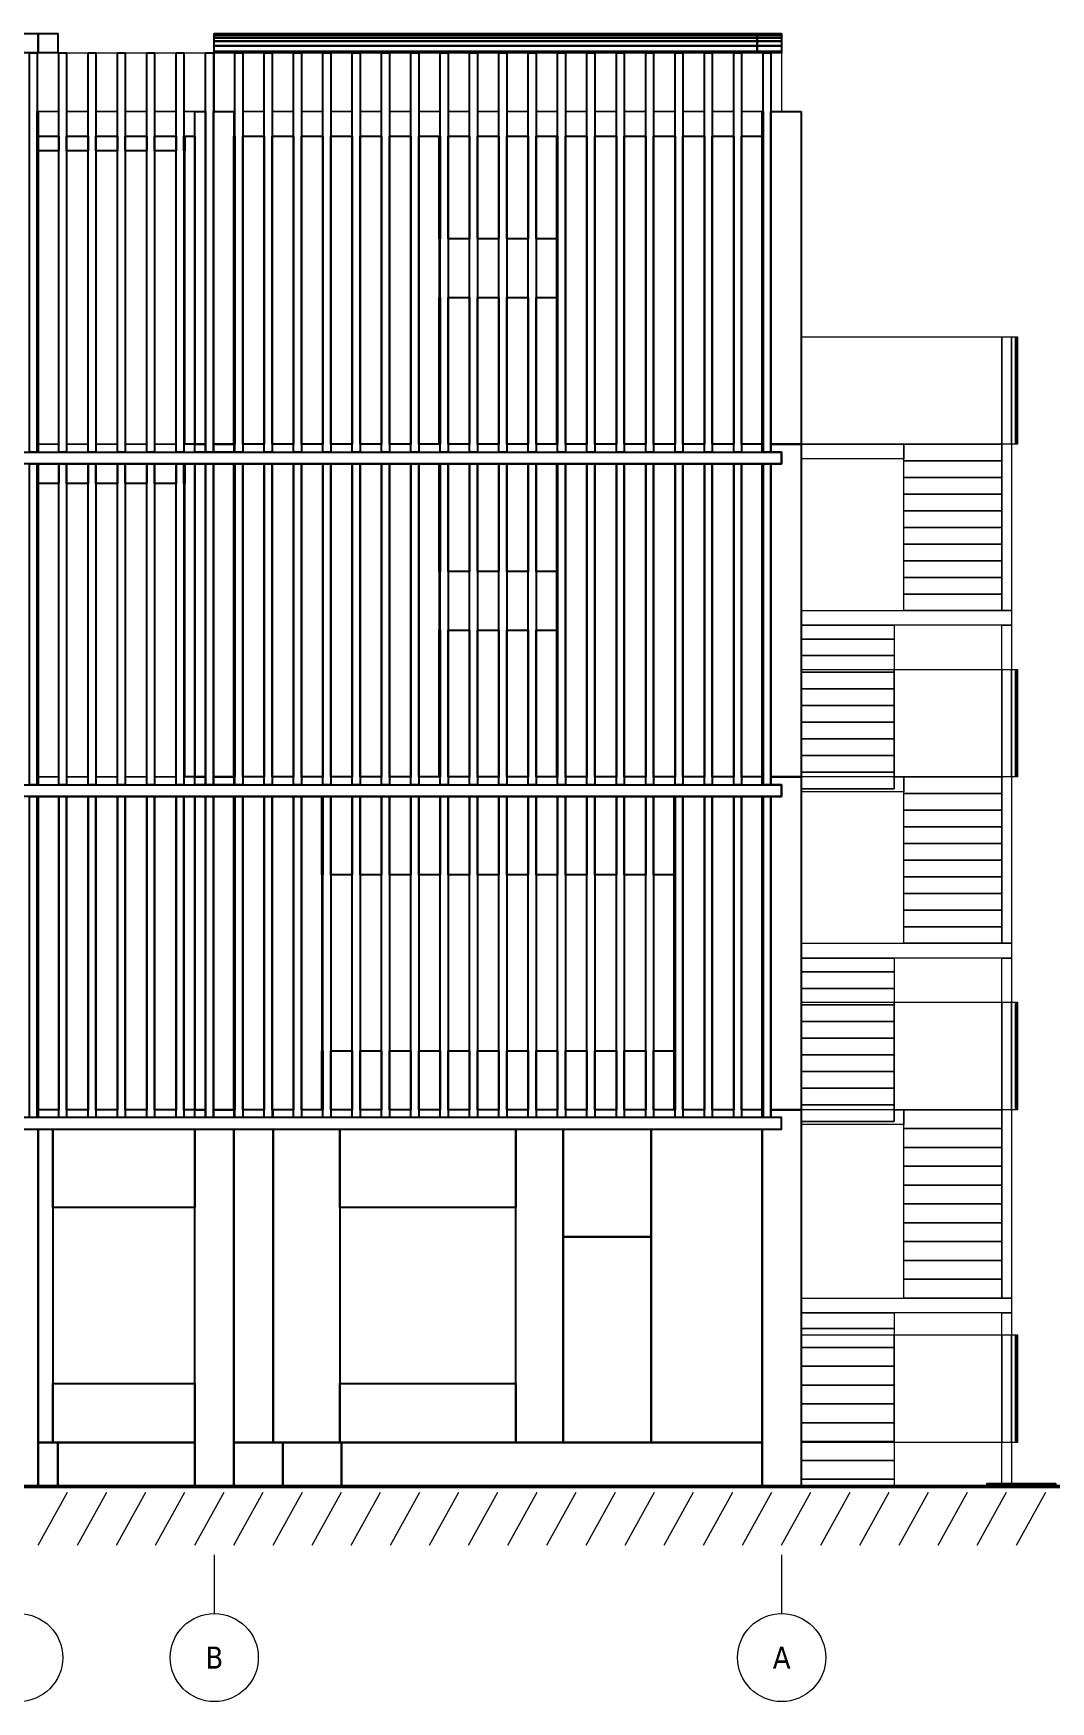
# Model space of a CAD drawing. Header units: millimetres. Extents: x -3142 to 175323, y -55234 to 83000.
# Drawn here: x 128850 to 139250, y -28200 to -11150 of the extents above; entities that cross this region are included whole.
import ezdxf
from ezdxf.enums import TextEntityAlignment as Align

# ---------------------------------------------------------------- set-up
doc = ezdxf.new("R2010")
doc.units = ezdxf.units.MM
for name, color, linetype, lineweight in [('A-GRID', 1, 'Continuous', 13), ('A-HIDD', 8, 'Continuous', 13), ('E-ELEV', 7, 'Continuous', 25), ('E-ELEV-FINE', 8, 'Continuous', 13), ('E-GLAS', 4, 'Continuous', 13), ('S-CUT', 7, 'Continuous', 50)]:
    doc.layers.add(name, color=color, linetype=linetype, lineweight=lineweight)
doc.styles.add('TH', font='tahoma.ttf')

msp = doc.modelspace()

# ---------------------------------------------------------------- linework, layer by layer
at = {"layer": 'A-GRID'}
for p, q in [((130700, -26700), (130700, -27300)), ((136500, -26700), (136500, -27300))]:
    msp.add_line(p, q, dxfattribs=at)
for centre in [(128700, -27750), (130700, -27750), (136500, -27750)]:
    msp.add_circle(centre, 450, dxfattribs=at)
at = {"layer": 'A-HIDD'}
for p, q in [((128900, -26600), (129200, -26060)), ((129300, -26600), (129600, -26060)), ((129700, -26600), (130000, -26060)), ((130100, -26600), (130400, -26060)), ((130500, -26600), (130800, -26060)), ((130900, -26600), (131200, -26060)), ((131300, -26600), (131600, -26060)), ((131700, -26600), (132000, -26060)), ((132100, -26600), (132400, -26060)), ((132500, -26600), (132800, -26060)), ((132900, -26600), (133200, -26060)), ((133300, -26600), (133600, -26060)), ((133700, -26600), (134000, -26060)), ((134100, -26600), (134400, -26060)), ((134500, -26600), (134800, -26060)), ((134900, -26600), (135200, -26060)), ((135300, -26600), (135600, -26060)), ((135700, -26600), (136000, -26060)), ((136100, -26600), (136400, -26060)), ((136500, -26600), (136800, -26060)), ((136900, -26600), (137200, -26060)), ((137300, -26600), (137600, -26060)), ((137700, -26600), (138000, -26060)), ((138100, -26600), (138400, -26060)), ((138500, -26600), (138800, -26060)), ((138900, -26600), (139200, -26060))]:
    msp.add_line(p, q, dxfattribs=at)
at = {"layer": 'E-ELEV'}
for points in [[(128900, -11150), (128900, -11350), (128890, -11350), (128810, -11350), (128650, -11350), (128590, -11350), (128510, -11350), (128500, -11350), (124700, -11350), (124700, -11150), (128900, -11150)], [(128900, -11150), (129100, -11150), (129100, -11350), (128900, -11350), (128900, -11150)], [(130700, -11150), (136250, -11150), (136250, -11155), (130700, -11155), (130700, -11150)], [(130700, -11155), (136250, -11155), (136250, -11170), (130700, -11170), (130700, -11155)], [(130700, -11170), (136250, -11170), (136250, -11195), (130700, -11195), (130700, -11170)], [(130700, -11195), (136250, -11195), (136250, -11231), (130700, -11231), (130700, -11195)], [(130700, -11231), (136250, -11231), (136250, -11277), (130700, -11277), (130700, -11231)], [(136500, -11150), (136500, -11155), (136250, -11155), (136250, -11150), (136500, -11150)], [(136500, -11155), (136500, -11170), (136250, -11170), (136250, -11155), (136500, -11155)], [(136500, -11170), (136500, -11195), (136250, -11195), (136250, -11170), (136500, -11170)], [(136500, -11195), (136500, -11231), (136250, -11231), (136250, -11195), (136500, -11195)], [(136500, -11231), (136500, -11277), (136250, -11277), (136250, -11231), (136500, -11231)], [(128810, -11350), (128890, -11350), (128890, -15430), (128810, -15430), (128810, -11350)], [(129110, -11350), (129190, -11350), (129190, -15430), (129110, -15430), (129110, -11350)], [(129410, -11350), (129490, -11350), (129490, -15430), (129410, -15430), (129410, -11350)], [(129710, -11350), (129790, -11350), (129790, -15430), (129710, -15430), (129710, -11350)], [(130010, -11350), (130090, -11350), (130090, -15430), (130010, -15430), (130010, -11350)], [(130310, -11350), (130390, -11350), (130390, -15430), (130310, -15430), (130310, -11350)], [(130610, -11350), (130690, -11350), (130690, -15430), (130610, -15430), (130610, -11350)], [(130700, -11277), (136250, -11277), (136250, -11334), (130700, -11334), (130700, -11277)], [(130700, -11334), (136250, -11334), (136250, -11350), (136090, -11350), (136010, -11350), (135790, -11350), (135710, -11350), (135490, -11350), (135410, -11350), (135190, -11350), (135110, -11350), (134890, -11350), (134810, -11350), (134590, -11350), (134510, -11350), (134290, -11350), (134210, -11350), (133990, -11350), (133910, -11350), (133690, -11350), (133610, -11350), (133390, -11350), (133310, -11350), (133090, -11350), (133010, -11350), (132790, -11350), (132710, -11350), (132490, -11350), (132410, -11350), (132190, -11350), (132110, -11350), (131890, -11350), (131810, -11350), (131590, -11350), (131510, -11350), (131290, -11350), (131210, -11350), (130990, -11350), (130910, -11350), (130700, -11350), (130700, -11334)], [(130910, -11350), (130990, -11350), (130990, -15430), (130910, -15430), (130910, -11350)], [(131210, -11350), (131290, -11350), (131290, -15430), (131210, -15430), (131210, -11350)], [(131510, -11350), (131590, -11350), (131590, -15430), (131510, -15430), (131510, -11350)], [(131810, -11350), (131890, -11350), (131890, -15430), (131810, -15430), (131810, -11350)], [(132110, -11350), (132190, -11350), (132190, -15430), (132110, -15430), (132110, -11350)], [(132410, -11350), (132490, -11350), (132490, -15430), (132410, -15430), (132410, -11350)], [(132710, -11350), (132790, -11350), (132790, -15430), (132710, -15430), (132710, -11350)], [(133010, -11350), (133090, -11350), (133090, -15430), (133010, -15430), (133010, -11350)], [(133310, -11350), (133390, -11350), (133390, -15430), (133310, -15430), (133310, -11350)], [(133610, -11350), (133690, -11350), (133690, -15430), (133610, -15430), (133610, -11350)], [(133910, -11350), (133990, -11350), (133990, -15430), (133910, -15430), (133910, -11350)], [(134210, -11350), (134290, -11350), (134290, -15430), (134210, -15430), (134210, -11350)], [(134510, -11350), (134590, -11350), (134590, -15430), (134510, -15430), (134510, -11350)], [(134810, -11350), (134890, -11350), (134890, -15430), (134810, -15430), (134810, -11350)], [(135110, -11350), (135190, -11350), (135190, -15430), (135110, -15430), (135110, -11350)], [(135410, -11350), (135490, -11350), (135490, -15430), (135410, -15430), (135410, -11350)], [(135710, -11350), (135790, -11350), (135790, -15430), (135710, -15430), (135710, -11350)], [(136010, -11350), (136090, -11350), (136090, -15430), (136010, -15430), (136010, -11350)], [(136500, -11277), (136500, -11334), (136250, -11334), (136250, -11277), (136500, -11277)], [(136500, -11334), (136500, -11350), (136390, -11350), (136350, -11350), (136310, -11350), (136250, -11350), (136250, -11334), (136500, -11334)], [(136310, -11350), (136390, -11350), (136390, -15430), (136310, -15430), (136310, -11350)], [(128900, -11950), (128900, -15350), (128890, -15350), (128890, -11950), (128900, -11950)], [(130500, -11950), (130610, -11950), (130610, -15350), (130500, -15350), (130500, -11950)], [(130900, -11950), (130900, -15350), (130690, -15350), (130690, -11950), (130900, -11950)], [(136300, -11950), (136310, -11950), (136310, -15350), (136300, -15350), (136300, -11950)], [(136700, -11950), (136700, -15350), (136390, -15350), (136390, -11950), (136700, -11950)], [(129110, -12200), (129110, -12350), (128900, -12350), (128900, -12200), (129110, -12200)], [(129410, -12200), (129410, -12350), (129190, -12350), (129190, -12200), (129410, -12200)], [(129710, -12200), (129710, -12350), (129490, -12350), (129490, -12200), (129710, -12200)], [(130010, -12200), (130010, -12350), (129790, -12350), (129790, -12200), (130010, -12200)], [(130310, -12200), (130310, -12350), (130090, -12350), (130090, -12200), (130310, -12200)], [(130400, -12350), (130390, -12350), (130390, -12200), (130400, -12200), (130400, -12350)], [(130400, -12200), (130500, -12200), (130500, -15350), (130400, -15350), (130400, -12200)], [(130910, -12200), (130910, -15350), (130900, -15350), (130900, -12200), (130910, -12200)], [(131210, -12200), (131210, -15350), (130990, -15350), (130990, -12200), (131210, -12200)], [(131510, -12200), (131510, -15350), (131290, -15350), (131290, -12200), (131510, -12200)], [(131810, -12200), (131810, -15350), (131590, -15350), (131590, -12200), (131810, -12200)], [(132110, -12200), (132110, -15350), (131890, -15350), (131890, -12200), (132110, -12200)], [(132410, -12200), (132410, -15350), (132190, -15350), (132190, -12200), (132410, -12200)], [(132710, -12200), (132710, -15350), (132490, -15350), (132490, -12200), (132710, -12200)], [(133000, -15350), (132790, -15350), (132790, -12200), (133000, -12200), (133000, -13250), (133000, -13850), (133000, -15350)], [(133000, -13250), (133000, -12200), (133010, -12200), (133010, -13250), (133000, -13250)], [(133310, -12200), (133310, -13250), (133090, -13250), (133090, -12200), (133310, -12200)], [(133610, -12200), (133610, -13250), (133390, -13250), (133390, -12200), (133610, -12200)], [(133910, -12200), (133910, -13250), (133690, -13250), (133690, -12200), (133910, -12200)], [(134200, -13250), (133990, -13250), (133990, -12200), (134200, -12200), (134200, -13250)], [(134200, -12200), (134210, -12200), (134210, -15350), (134200, -15350), (134200, -12200)], [(134510, -12200), (134510, -15350), (134290, -15350), (134290, -12200), (134510, -12200)], [(134810, -12200), (134810, -15350), (134590, -15350), (134590, -12200), (134810, -12200)], [(135110, -12200), (135110, -15350), (134890, -15350), (134890, -12200), (135110, -12200)], [(135410, -12200), (135410, -15350), (135190, -15350), (135190, -12200), (135410, -12200)], [(135710, -12200), (135710, -15350), (135490, -15350), (135490, -12200), (135710, -12200)], [(136010, -12200), (136010, -15350), (135790, -15350), (135790, -12200), (136010, -12200)], [(136300, -12200), (136300, -15350), (136090, -15350), (136090, -12200), (136300, -12200)], [(133000, -13850), (133010, -13850), (133010, -15350), (133000, -15350), (133000, -13850)], [(133310, -13850), (133310, -15350), (133090, -15350), (133090, -13850), (133310, -13850)], [(133610, -13850), (133610, -15350), (133390, -15350), (133390, -13850), (133610, -13850)], [(133910, -13850), (133910, -15350), (133690, -15350), (133690, -13850), (133910, -13850)], [(134200, -15350), (133990, -15350), (133990, -13850), (134200, -13850), (134200, -15350)], [(128500, -15550), (128500, -15430), (136500, -15430), (136500, -15550), (128500, -15550)], [(128900, -15350), (128900, -15430), (128890, -15430), (128890, -15350), (128900, -15350)], [(130500, -15350), (130610, -15350), (130610, -15430), (130500, -15430), (130500, -15350)], [(130900, -15350), (130900, -15430), (130690, -15430), (130690, -15350), (130900, -15350)], [(136300, -15350), (136310, -15350), (136310, -15430), (136300, -15430), (136300, -15350)], [(136700, -15350), (136700, -18750), (136390, -18750), (136390, -15550), (136500, -15550), (136500, -15430), (136390, -15430), (136390, -15350), (136700, -15350)], [(128890, -18830), (128810, -18830), (128810, -15550), (128890, -15550), (128890, -18830)], [(128900, -18750), (128890, -18750), (128890, -15550), (128900, -15550), (128900, -18750)], [(129110, -15550), (129110, -15750), (128900, -15750), (128900, -15550), (129110, -15550)], [(129190, -18830), (129110, -18830), (129110, -15550), (129190, -15550), (129190, -18830)], [(129410, -15550), (129410, -15750), (129190, -15750), (129190, -15550), (129410, -15550)], [(129490, -18830), (129410, -18830), (129410, -15550), (129490, -15550), (129490, -18830)], [(129710, -15550), (129710, -15750), (129490, -15750), (129490, -15550), (129710, -15550)], [(129790, -18830), (129710, -18830), (129710, -15550), (129790, -15550), (129790, -18830)], [(130010, -15550), (130010, -15750), (129790, -15750), (129790, -15550), (130010, -15550)], [(130090, -18830), (130010, -18830), (130010, -15550), (130090, -15550), (130090, -18830)], [(130310, -15550), (130310, -15750), (130090, -15750), (130090, -15550), (130310, -15550)], [(130390, -18830), (130310, -18830), (130310, -15550), (130390, -15550), (130390, -18830)], [(130400, -15750), (130390, -15750), (130390, -15550), (130400, -15550), (130400, -15750)], [(130500, -15550), (130500, -18750), (130400, -18750), (130400, -15550), (130500, -15550)], [(130500, -15550), (130610, -15550), (130610, -18750), (130500, -18750), (130500, -15550)], [(130690, -18830), (130610, -18830), (130610, -15550), (130690, -15550), (130690, -18830)], [(130900, -18750), (130690, -18750), (130690, -15550), (130900, -15550), (130900, -18750)], [(130910, -15550), (130910, -18750), (130900, -18750), (130900, -15550), (130910, -15550)], [(130990, -18830), (130910, -18830), (130910, -15550), (130990, -15550), (130990, -18830)], [(131210, -15550), (131210, -18750), (130990, -18750), (130990, -15550), (131210, -15550)], [(131290, -18830), (131210, -18830), (131210, -15550), (131290, -15550), (131290, -18830)], [(131510, -15550), (131510, -18750), (131290, -18750), (131290, -15550), (131510, -15550)], [(131590, -18830), (131510, -18830), (131510, -15550), (131590, -15550), (131590, -18830)], [(131810, -15550), (131810, -18750), (131590, -18750), (131590, -15550), (131810, -15550)], [(131890, -18830), (131810, -18830), (131810, -15550), (131890, -15550), (131890, -18830)], [(132110, -15550), (132110, -18750), (131890, -18750), (131890, -15550), (132110, -15550)], [(132190, -18830), (132110, -18830), (132110, -15550), (132190, -15550), (132190, -18830)], [(132410, -15550), (132410, -18750), (132190, -18750), (132190, -15550), (132410, -15550)], [(132490, -18830), (132410, -18830), (132410, -15550), (132490, -15550), (132490, -18830)], [(132710, -15550), (132710, -18750), (132490, -18750), (132490, -15550), (132710, -15550)], [(132790, -18830), (132710, -18830), (132710, -15550), (132790, -15550), (132790, -18830)], [(133000, -18750), (132790, -18750), (132790, -15550), (133000, -15550), (133000, -16650), (133000, -17250), (133000, -18750)], [(133010, -15550), (133010, -16650), (133000, -16650), (133000, -15550), (133010, -15550)], [(133090, -18830), (133010, -18830), (133010, -15550), (133090, -15550), (133090, -18830)], [(133310, -15550), (133310, -16650), (133090, -16650), (133090, -15550), (133310, -15550)], [(133390, -18830), (133310, -18830), (133310, -15550), (133390, -15550), (133390, -18830)], [(133610, -15550), (133610, -16650), (133390, -16650), (133390, -15550), (133610, -15550)], [(133690, -18830), (133610, -18830), (133610, -15550), (133690, -15550), (133690, -18830)], [(133910, -15550), (133910, -16650), (133690, -16650), (133690, -15550), (133910, -15550)], [(133990, -18830), (133910, -18830), (133910, -15550), (133990, -15550), (133990, -18830)], [(134200, -16650), (133990, -16650), (133990, -15550), (134200, -15550), (134200, -16650)], [(134210, -15550), (134210, -18750), (134200, -18750), (134200, -15550), (134210, -15550)], [(134290, -18830), (134210, -18830), (134210, -15550), (134290, -15550), (134290, -18830)], [(134510, -15550), (134510, -18750), (134290, -18750), (134290, -15550), (134510, -15550)], [(134590, -18830), (134510, -18830), (134510, -15550), (134590, -15550), (134590, -18830)], [(134810, -15550), (134810, -18750), (134590, -18750), (134590, -15550), (134810, -15550)], [(134890, -18830), (134810, -18830), (134810, -15550), (134890, -15550), (134890, -18830)], [(135110, -15550), (135110, -18750), (134890, -18750), (134890, -15550), (135110, -15550)], [(135190, -18830), (135110, -18830), (135110, -15550), (135190, -15550), (135190, -18830)], [(135410, -15550), (135410, -18750), (135190, -18750), (135190, -15550), (135410, -15550)], [(135490, -18830), (135410, -18830), (135410, -15550), (135490, -15550), (135490, -18830)], [(135710, -15550), (135710, -18750), (135490, -18750), (135490, -15550), (135710, -15550)], [(135790, -18830), (135710, -18830), (135710, -15550), (135790, -15550), (135790, -18830)], [(136010, -15550), (136010, -18750), (135790, -18750), (135790, -15550), (136010, -15550)], [(136090, -18830), (136010, -18830), (136010, -15550), (136090, -15550), (136090, -18830)], [(136300, -15550), (136300, -18750), (136090, -18750), (136090, -15550), (136300, -15550)], [(136300, -15550), (136310, -15550), (136310, -18750), (136300, -18750), (136300, -15550)], [(136390, -18830), (136310, -18830), (136310, -15550), (136390, -15550), (136390, -18830)], [(133000, -17250), (133010, -17250), (133010, -18750), (133000, -18750), (133000, -17250)], [(133310, -17250), (133310, -18750), (133090, -18750), (133090, -17250), (133310, -17250)], [(133610, -17250), (133610, -18750), (133390, -18750), (133390, -17250), (133610, -17250)], [(133910, -17250), (133910, -18750), (133690, -18750), (133690, -17250), (133910, -17250)], [(134200, -18750), (133990, -18750), (133990, -17250), (134200, -17250), (134200, -18750)], [(128900, -18750), (128900, -18830), (128890, -18830), (128890, -18750), (128900, -18750)], [(130500, -18750), (130610, -18750), (130610, -18830), (130500, -18830), (130500, -18750)], [(130900, -18750), (130900, -18830), (130690, -18830), (130690, -18750), (130900, -18750)], [(136300, -18750), (136310, -18750), (136310, -18830), (136300, -18830), (136300, -18750)], [(136700, -18750), (136700, -22150), (136390, -22150), (136390, -18950), (136500, -18950), (136500, -18830), (136390, -18830), (136390, -18750), (136700, -18750)], [(124500, -18950), (124500, -18830), (136500, -18830), (136500, -18950), (124500, -18950)], [(128890, -22230), (128810, -22230), (128810, -18950), (128890, -18950), (128890, -22230)], [(128900, -22150), (128890, -22150), (128890, -18950), (128900, -18950), (128900, -22150)], [(129110, -18950), (129110, -22150), (128900, -22150), (128900, -18950), (129110, -18950)], [(129190, -22230), (129110, -22230), (129110, -18950), (129190, -18950), (129190, -22230)], [(129410, -18950), (129410, -22150), (129190, -22150), (129190, -18950), (129410, -18950)], [(129490, -22230), (129410, -22230), (129410, -18950), (129490, -18950), (129490, -22230)], [(129710, -18950), (129710, -22150), (129490, -22150), (129490, -18950), (129710, -18950)], [(129790, -22230), (129710, -22230), (129710, -18950), (129790, -18950), (129790, -22230)], [(130010, -18950), (130010, -22150), (129790, -22150), (129790, -18950), (130010, -18950)], [(130090, -22230), (130010, -22230), (130010, -18950), (130090, -18950), (130090, -22230)], [(130310, -18950), (130310, -22150), (130090, -22150), (130090, -18950), (130310, -18950)], [(130390, -22230), (130310, -22230), (130310, -18950), (130390, -18950), (130390, -22230)], [(130500, -18950), (130500, -22150), (130390, -22150), (130390, -18950), (130500, -18950)], [(130500, -18950), (130610, -18950), (130610, -22150), (130500, -22150), (130500, -18950)], [(130690, -22230), (130610, -22230), (130610, -18950), (130690, -18950), (130690, -22230)], [(130900, -22150), (130690, -22150), (130690, -18950), (130900, -18950), (130900, -22150)], [(130910, -18950), (130910, -22150), (130900, -22150), (130900, -18950), (130910, -18950)], [(130990, -22230), (130910, -22230), (130910, -18950), (130990, -18950), (130990, -22230)], [(131210, -18950), (131210, -22150), (130990, -22150), (130990, -18950), (131210, -18950)], [(131290, -22230), (131210, -22230), (131210, -18950), (131290, -18950), (131290, -22230)], [(131510, -18950), (131510, -22150), (131500, -22150), (131300, -22150), (131290, -22150), (131290, -18950), (131510, -18950)], [(131590, -22230), (131510, -22230), (131510, -18950), (131590, -18950), (131590, -22230)], [(131800, -22150), (131590, -22150), (131590, -18950), (131800, -18950), (131800, -19750), (131800, -21550), (131800, -22150)], [(131810, -18950), (131810, -19750), (131800, -19750), (131800, -18950), (131810, -18950)], [(131890, -22230), (131810, -22230), (131810, -18950), (131890, -18950), (131890, -22230)], [(132110, -18950), (132110, -19750), (131890, -19750), (131890, -18950), (132110, -18950)], [(132190, -22230), (132110, -22230), (132110, -18950), (132190, -18950), (132190, -22230)], [(132410, -18950), (132410, -19750), (132190, -19750), (132190, -18950), (132410, -18950)], [(132490, -22230), (132410, -22230), (132410, -18950), (132490, -18950), (132490, -22230)], [(132710, -18950), (132710, -19750), (132490, -19750), (132490, -18950), (132710, -18950)], [(132790, -22230), (132710, -22230), (132710, -18950), (132790, -18950), (132790, -22230)], [(133010, -18950), (133010, -19750), (132790, -19750), (132790, -18950), (133010, -18950)], [(133090, -22230), (133010, -22230), (133010, -18950), (133090, -18950), (133090, -22230)], [(133310, -18950), (133310, -19750), (133090, -19750), (133090, -18950), (133310, -18950)], [(133390, -22230), (133310, -22230), (133310, -18950), (133390, -18950), (133390, -22230)], [(133610, -18950), (133610, -19750), (133390, -19750), (133390, -18950), (133610, -18950)], [(133690, -22230), (133610, -22230), (133610, -18950), (133690, -18950), (133690, -22230)], [(133910, -18950), (133910, -19750), (133690, -19750), (133690, -18950), (133910, -18950)], [(133990, -22230), (133910, -22230), (133910, -18950), (133990, -18950), (133990, -22230)], [(134210, -18950), (134210, -19750), (133990, -19750), (133990, -18950), (134210, -18950)], [(134290, -22230), (134210, -22230), (134210, -18950), (134290, -18950), (134290, -22230)], [(134510, -18950), (134510, -19750), (134290, -19750), (134290, -18950), (134510, -18950)], [(134590, -22230), (134510, -22230), (134510, -18950), (134590, -18950), (134590, -22230)], [(134810, -18950), (134810, -19750), (134590, -19750), (134590, -18950), (134810, -18950)], [(134890, -22230), (134810, -22230), (134810, -18950), (134890, -18950), (134890, -22230)], [(135110, -18950), (135110, -19750), (134890, -19750), (134890, -18950), (135110, -18950)], [(135190, -22230), (135110, -22230), (135110, -18950), (135190, -18950), (135190, -22230)], [(135400, -19750), (135190, -19750), (135190, -18950), (135400, -18950), (135400, -19750)], [(135410, -18950), (135410, -22150), (135400, -22150), (135400, -18950), (135410, -18950)], [(135490, -22230), (135410, -22230), (135410, -18950), (135490, -18950), (135490, -22230)], [(135710, -18950), (135710, -22150), (135490, -22150), (135490, -18950), (135710, -18950)], [(135790, -22230), (135710, -22230), (135710, -18950), (135790, -18950), (135790, -22230)], [(136010, -18950), (136010, -22150), (135790, -22150), (135790, -18950), (136010, -18950)], [(136090, -22230), (136010, -22230), (136010, -18950), (136090, -18950), (136090, -22230)], [(136300, -18950), (136300, -22150), (136090, -22150), (136090, -18950), (136300, -18950)], [(136300, -18950), (136310, -18950), (136310, -22150), (136300, -22150), (136300, -18950)], [(136390, -22230), (136310, -22230), (136310, -18950), (136390, -18950), (136390, -22230)], [(131800, -21550), (131810, -21550), (131810, -22150), (131800, -22150), (131800, -21550)], [(132110, -21550), (132110, -22150), (131890, -22150), (131890, -21550), (132110, -21550)], [(132410, -21550), (132410, -22150), (132190, -22150), (132190, -21550), (132410, -21550)], [(132710, -21550), (132710, -22150), (132490, -22150), (132490, -21550), (132710, -21550)], [(133010, -21550), (133010, -22150), (132790, -22150), (132790, -21550), (133010, -21550)], [(133310, -21550), (133310, -22150), (133090, -22150), (133090, -21550), (133310, -21550)], [(133610, -21550), (133610, -22150), (133390, -22150), (133390, -21550), (133610, -21550)], [(133910, -21550), (133910, -22150), (133690, -22150), (133690, -21550), (133910, -21550)], [(134210, -21550), (134210, -22150), (133990, -22150), (133990, -21550), (134210, -21550)], [(134510, -21550), (134510, -22150), (134290, -22150), (134290, -21550), (134510, -21550)], [(134810, -21550), (134810, -22150), (134590, -22150), (134590, -21550), (134810, -21550)], [(135110, -21550), (135110, -22150), (134890, -22150), (134890, -21550), (135110, -21550)], [(135400, -22150), (135190, -22150), (135190, -21550), (135400, -21550), (135400, -22150)], [(128900, -22150), (128900, -22230), (128890, -22230), (128890, -22150), (128900, -22150)], [(130500, -22150), (130610, -22150), (130610, -22230), (130500, -22230), (130500, -22150)], [(130900, -22150), (130900, -22230), (130690, -22230), (130690, -22150), (130900, -22150)], [(136700, -22150), (136700, -26000), (136300, -26000), (136300, -22350), (136310, -22350), (136390, -22350), (136500, -22350), (136500, -22230), (136390, -22230), (136390, -22150), (136700, -22150)], [(136300, -22150), (136310, -22150), (136310, -22230), (136300, -22230), (136300, -22150)], [(136500, -22350), (136500, -22230), (124500, -22230), (124500, -22350), (136500, -22350)], [(128900, -26000), (128500, -26000), (128500, -22350), (128510, -22350), (128590, -22350), (128810, -22350), (128890, -22350), (128900, -22350), (128900, -26000)], [(129050, -25550), (128900, -25550), (128900, -22350), (129050, -22350), (129050, -23150), (129050, -24950), (129050, -25550)], [(130500, -22350), (130500, -23150), (129050, -23150), (129050, -22350), (129110, -22350), (129190, -22350), (129410, -22350), (129490, -22350), (129710, -22350), (129790, -22350), (130010, -22350), (130090, -22350), (130310, -22350), (130390, -22350), (130500, -22350)], [(130900, -26000), (130500, -26000), (130500, -22350), (130610, -22350), (130690, -22350), (130900, -22350), (130900, -26000)], [(131300, -22350), (131300, -25550), (130900, -25550), (130900, -22350), (130910, -22350), (130990, -22350), (131210, -22350), (131290, -22350), (131300, -22350)], [(131982, -25550), (131300, -25550), (131300, -22350), (131510, -22350), (131590, -22350), (131810, -22350), (131890, -22350), (131982, -22350), (131982, -23150), (131982, -24950), (131982, -25550)], [(133782, -23150), (131982, -23150), (131982, -22350), (132110, -22350), (132190, -22350), (132410, -22350), (132490, -22350), (132710, -22350), (132790, -22350), (133010, -22350), (133090, -22350), (133310, -22350), (133390, -22350), (133610, -22350), (133690, -22350), (133782, -22350), (133782, -23150)], [(134265, -25550), (133782, -25550), (133782, -22350), (133910, -22350), (133990, -22350), (134210, -22350), (134265, -22350), (134265, -23450), (134265, -25550)], [(135165, -23450), (134265, -23450), (134265, -22350), (134290, -22350), (134510, -22350), (134590, -22350), (134810, -22350), (134890, -22350), (135110, -22350), (135165, -22350), (135165, -23450)], [(136300, -22350), (136300, -25550), (135165, -25550), (135165, -22350), (135190, -22350), (135410, -22350), (135490, -22350), (135710, -22350), (135790, -22350), (136010, -22350), (136090, -22350), (136300, -22350)], [(135165, -25550), (134265, -25550), (134265, -23450), (135165, -23450), (135165, -25550)], [(129050, -25550), (129050, -24950), (130500, -24950), (130500, -25550), (129050, -25550)], [(133782, -25550), (131982, -25550), (131982, -24950), (133782, -24950), (133782, -25550)], [(129100, -26000), (128900, -26000), (128900, -25550), (129050, -25550), (129100, -25550), (129100, -26000)], [(130500, -25550), (130500, -26000), (129100, -26000), (129100, -25550), (130500, -25550)], [(131400, -26000), (130900, -26000), (130900, -25550), (131300, -25550), (131340, -25550), (131400, -25550), (131400, -26000)], [(132000, -26000), (131400, -26000), (131400, -25550), (131460, -25550), (131500, -25550), (131982, -25550), (132000, -25550), (132000, -26000)], [(136300, -25550), (136300, -26000), (132000, -26000), (132000, -25550), (133782, -25550), (134265, -25550), (135165, -25550), (136300, -25550)], [(139300, -26000), (138600, -26000), (138600, -25970), (139300, -25970), (139300, -26000)]]:
    msp.add_lwpolyline(points, dxfattribs=at)
at = {"layer": 'E-ELEV-FINE'}
for points in [[(129110, -11350), (129110, -11950), (128900, -11950), (128890, -11950), (128890, -11350), (129110, -11350)], [(129410, -11350), (129410, -11950), (129190, -11950), (129190, -11350), (129410, -11350)], [(129710, -11350), (129710, -11950), (129490, -11950), (129490, -11350), (129710, -11350)], [(130010, -11350), (130010, -11950), (129790, -11950), (129790, -11350), (130010, -11350)], [(130310, -11350), (130310, -11950), (130090, -11950), (130090, -11350), (130310, -11350)], [(130610, -11350), (130610, -11950), (130600, -11950), (130500, -11950), (130390, -11950), (130390, -11350), (130610, -11350)], [(130700, -11350), (130700, -11950), (130690, -11950), (130690, -11350), (130700, -11350)], [(130910, -11350), (130910, -11950), (130900, -11950), (130800, -11950), (130700, -11950), (130700, -11350), (130910, -11350)], [(131210, -11350), (131210, -11950), (130990, -11950), (130990, -11350), (131210, -11350)], [(131510, -11350), (131510, -11950), (131290, -11950), (131290, -11350), (131510, -11350)], [(131810, -11350), (131810, -11950), (131590, -11950), (131590, -11350), (131810, -11350)], [(132110, -11350), (132110, -11950), (131890, -11950), (131890, -11350), (132110, -11350)], [(132410, -11350), (132410, -11950), (132190, -11950), (132190, -11350), (132410, -11350)], [(132710, -11350), (132710, -11950), (132490, -11950), (132490, -11350), (132710, -11350)], [(133010, -11350), (133010, -11950), (132790, -11950), (132790, -11350), (133010, -11350)], [(133310, -11350), (133310, -11950), (133090, -11950), (133090, -11350), (133310, -11350)], [(133610, -11350), (133610, -11950), (133390, -11950), (133390, -11350), (133610, -11350)], [(133910, -11350), (133910, -11950), (133690, -11950), (133690, -11350), (133910, -11350)], [(134210, -11350), (134210, -11950), (133990, -11950), (133990, -11350), (134210, -11350)], [(134510, -11350), (134510, -11950), (134290, -11950), (134290, -11350), (134510, -11350)], [(134810, -11350), (134810, -11950), (134590, -11950), (134590, -11350), (134810, -11350)], [(135110, -11350), (135110, -11950), (134890, -11950), (134890, -11350), (135110, -11350)], [(135410, -11350), (135410, -11950), (135190, -11950), (135190, -11350), (135410, -11350)], [(135710, -11350), (135710, -11950), (135490, -11950), (135490, -11350), (135710, -11350)], [(136010, -11350), (136010, -11950), (135790, -11950), (135790, -11350), (136010, -11350)], [(136310, -11350), (136310, -11950), (136300, -11950), (136090, -11950), (136090, -11350), (136310, -11350)], [(136500, -11350), (136500, -11950), (136400, -11950), (136390, -11950), (136390, -11350), (136500, -11350)], [(129110, -11950), (129110, -12200), (128900, -12200), (128900, -11950), (129110, -11950)], [(129410, -11950), (129410, -12200), (129190, -12200), (129190, -11950), (129410, -11950)], [(129710, -11950), (129710, -12200), (129490, -12200), (129490, -11950), (129710, -11950)], [(130010, -11950), (130010, -12200), (129790, -12200), (129790, -11950), (130010, -11950)], [(130310, -11950), (130310, -12200), (130090, -12200), (130090, -11950), (130310, -11950)], [(130500, -11950), (130500, -12200), (130400, -12200), (130390, -12200), (130390, -11950), (130500, -11950)], [(130910, -11950), (130910, -12200), (130900, -12200), (130900, -11950), (130910, -11950)], [(131210, -11950), (131210, -12200), (130990, -12200), (130990, -11950), (131210, -11950)], [(131510, -11950), (131510, -12200), (131290, -12200), (131290, -11950), (131510, -11950)], [(131810, -11950), (131810, -12200), (131590, -12200), (131590, -11950), (131810, -11950)], [(132110, -11950), (132110, -12200), (131890, -12200), (131890, -11950), (132110, -11950)], [(132410, -11950), (132410, -12200), (132190, -12200), (132190, -11950), (132410, -11950)], [(132710, -11950), (132710, -12200), (132490, -12200), (132490, -11950), (132710, -11950)], [(133010, -11950), (133010, -12200), (133000, -12200), (132790, -12200), (132790, -11950), (133010, -11950)], [(133310, -11950), (133310, -12200), (133090, -12200), (133090, -11950), (133310, -11950)], [(133610, -11950), (133610, -12200), (133390, -12200), (133390, -11950), (133610, -11950)], [(133910, -11950), (133910, -12200), (133690, -12200), (133690, -11950), (133910, -11950)], [(134210, -11950), (134210, -12200), (134200, -12200), (133990, -12200), (133990, -11950), (134210, -11950)], [(134510, -11950), (134510, -12200), (134290, -12200), (134290, -11950), (134510, -11950)], [(134810, -11950), (134810, -12200), (134590, -12200), (134590, -11950), (134810, -11950)], [(135110, -11950), (135110, -12200), (134890, -12200), (134890, -11950), (135110, -11950)], [(135410, -11950), (135410, -12200), (135190, -12200), (135190, -11950), (135410, -11950)], [(135710, -11950), (135710, -12200), (135490, -12200), (135490, -11950), (135710, -11950)], [(136010, -11950), (136010, -12200), (135790, -12200), (135790, -11950), (136010, -11950)], [(136300, -11950), (136300, -12200), (136090, -12200), (136090, -11950), (136300, -11950)], [(138900, -14250), (138900, -15350), (136700, -15350), (136700, -14250), (138900, -14250)], [(138750, -14250), (138750, -15350), (137750, -15350), (136700, -15350), (136700, -14250), (138750, -14250)], [(138750, -14250), (138850, -14250), (138850, -17050), (138750, -17050), (138750, -14250)], [(138900, -14250), (138900, -15350), (138850, -15350), (138850, -14250), (138900, -14250)], [(138890, -15350), (138890, -14250), (138910, -14250), (138910, -15350), (138890, -15350)], [(129110, -15350), (129110, -15430), (128900, -15430), (128900, -15350), (129110, -15350)], [(129410, -15350), (129410, -15430), (129190, -15430), (129190, -15350), (129410, -15350)], [(129710, -15350), (129710, -15430), (129490, -15430), (129490, -15350), (129710, -15350)], [(130010, -15350), (130010, -15430), (129790, -15430), (129790, -15350), (130010, -15350)], [(130310, -15350), (130310, -15430), (130090, -15430), (130090, -15350), (130310, -15350)], [(130500, -15350), (130500, -15430), (130390, -15430), (130390, -15350), (130500, -15350)], [(130910, -15350), (130910, -15430), (130900, -15430), (130900, -15350), (130910, -15350)], [(131210, -15350), (131210, -15430), (130990, -15430), (130990, -15350), (131210, -15350)], [(131510, -15350), (131510, -15430), (131290, -15430), (131290, -15350), (131510, -15350)], [(131810, -15350), (131810, -15430), (131590, -15430), (131590, -15350), (131810, -15350)], [(132110, -15350), (132110, -15430), (131890, -15430), (131890, -15350), (132110, -15350)], [(132410, -15350), (132410, -15430), (132190, -15430), (132190, -15350), (132410, -15350)], [(132710, -15350), (132710, -15430), (132490, -15430), (132490, -15350), (132710, -15350)], [(133010, -15350), (133010, -15430), (132790, -15430), (132790, -15350), (133010, -15350)], [(133310, -15350), (133310, -15430), (133090, -15430), (133090, -15350), (133310, -15350)], [(133610, -15350), (133610, -15430), (133390, -15430), (133390, -15350), (133610, -15350)], [(133910, -15350), (133910, -15430), (133690, -15430), (133690, -15350), (133910, -15350)], [(134210, -15350), (134210, -15430), (133990, -15430), (133990, -15350), (134210, -15350)], [(134510, -15350), (134510, -15430), (134290, -15430), (134290, -15350), (134510, -15350)], [(134810, -15350), (134810, -15430), (134590, -15430), (134590, -15350), (134810, -15350)], [(135110, -15350), (135110, -15430), (134890, -15430), (134890, -15350), (135110, -15350)], [(135410, -15350), (135410, -15430), (135190, -15430), (135190, -15350), (135410, -15350)], [(135710, -15350), (135710, -15430), (135490, -15430), (135490, -15350), (135710, -15350)], [(136010, -15350), (136010, -15430), (135790, -15430), (135790, -15350), (136010, -15350)], [(136300, -15350), (136300, -15430), (136090, -15430), (136090, -15350), (136300, -15350)], [(137750, -15350), (137750, -15500), (136700, -15500), (136700, -15350), (137750, -15350)], [(137750, -15350), (138750, -15350), (138750, -15520), (137750, -15520), (137750, -15350)], [(137750, -15520), (138750, -15520), (138750, -15690), (137750, -15690), (137750, -15520)], [(137750, -15690), (138750, -15690), (138750, -15860), (137750, -15860), (137750, -15690)], [(137750, -15860), (138750, -15860), (138750, -16030), (137750, -16030), (137750, -15860)], [(137750, -16030), (138750, -16030), (138750, -16200), (137750, -16200), (137750, -16030)], [(137750, -16200), (138750, -16200), (138750, -16370), (137750, -16370), (137750, -16200)], [(137750, -16370), (138750, -16370), (138750, -16540), (137750, -16540), (137750, -16370)], [(137750, -16540), (138750, -16540), (138750, -16710), (137750, -16710), (137750, -16540)], [(137750, -16710), (138750, -16710), (138750, -16880), (137750, -16880), (137750, -16710)], [(138850, -17050), (138850, -17200), (136700, -17200), (136700, -17050), (138850, -17050)], [(137750, -16880), (138750, -16880), (138750, -17050), (137750, -17050), (137750, -16880)], [(137650, -17340), (136700, -17340), (136700, -17200), (137650, -17200), (137650, -17340)], [(138850, -20450), (138750, -20450), (138750, -17200), (138850, -17200), (138850, -20450)], [(137650, -17510), (136700, -17510), (136700, -17340), (137650, -17340), (137650, -17510)], [(137650, -17680), (136700, -17680), (136700, -17510), (137650, -17510), (137650, -17680)], [(138900, -17650), (138900, -18750), (136700, -18750), (136700, -17650), (138900, -17650)], [(137650, -17850), (136700, -17850), (136700, -17680), (137650, -17680), (137650, -17850)], [(138750, -17650), (138750, -18750), (137750, -18750), (137650, -18750), (137650, -18700), (137650, -18580), (137650, -18530), (137650, -18410), (137650, -18360), (137650, -18240), (137650, -18190), (137650, -18070), (137650, -18020), (137650, -17900), (137650, -17850), (137650, -17730), (137650, -17680), (137650, -17650), (138750, -17650)], [(138900, -17650), (138900, -18750), (138850, -18750), (138850, -17650), (138900, -17650)], [(138890, -18750), (138890, -17650), (138910, -17650), (138910, -18750), (138890, -18750)], [(137650, -18020), (136700, -18020), (136700, -17850), (137650, -17850), (137650, -18020)], [(137650, -18190), (136700, -18190), (136700, -18020), (137650, -18020), (137650, -18190)], [(137650, -18360), (136700, -18360), (136700, -18190), (137650, -18190), (137650, -18360)], [(137650, -18530), (136700, -18530), (136700, -18360), (137650, -18360), (137650, -18530)], [(137650, -18700), (136700, -18700), (136700, -18530), (137650, -18530), (137650, -18700)], [(129110, -18750), (129110, -18830), (128900, -18830), (128900, -18750), (129110, -18750)], [(129410, -18750), (129410, -18830), (129190, -18830), (129190, -18750), (129410, -18750)], [(129710, -18750), (129710, -18830), (129490, -18830), (129490, -18750), (129710, -18750)], [(130010, -18750), (130010, -18830), (129790, -18830), (129790, -18750), (130010, -18750)], [(130310, -18750), (130310, -18830), (130090, -18830), (130090, -18750), (130310, -18750)], [(130500, -18750), (130500, -18830), (130390, -18830), (130390, -18750), (130500, -18750)], [(130910, -18750), (130910, -18830), (130900, -18830), (130900, -18750), (130910, -18750)], [(131210, -18750), (131210, -18830), (130990, -18830), (130990, -18750), (131210, -18750)], [(131510, -18750), (131510, -18830), (131290, -18830), (131290, -18750), (131510, -18750)], [(131810, -18750), (131810, -18830), (131590, -18830), (131590, -18750), (131810, -18750)], [(132110, -18750), (132110, -18830), (131890, -18830), (131890, -18750), (132110, -18750)], [(132410, -18750), (132410, -18830), (132190, -18830), (132190, -18750), (132410, -18750)], [(132710, -18750), (132710, -18830), (132490, -18830), (132490, -18750), (132710, -18750)], [(133010, -18750), (133010, -18830), (132790, -18830), (132790, -18750), (133010, -18750)], [(133310, -18750), (133310, -18830), (133090, -18830), (133090, -18750), (133310, -18750)], [(133610, -18750), (133610, -18830), (133390, -18830), (133390, -18750), (133610, -18750)], [(133910, -18750), (133910, -18830), (133690, -18830), (133690, -18750), (133910, -18750)], [(134210, -18750), (134210, -18830), (133990, -18830), (133990, -18750), (134210, -18750)], [(134510, -18750), (134510, -18830), (134290, -18830), (134290, -18750), (134510, -18750)], [(134810, -18750), (134810, -18830), (134590, -18830), (134590, -18750), (134810, -18750)], [(135110, -18750), (135110, -18830), (134890, -18830), (134890, -18750), (135110, -18750)], [(135410, -18750), (135410, -18830), (135190, -18830), (135190, -18750), (135410, -18750)], [(135710, -18750), (135710, -18830), (135490, -18830), (135490, -18750), (135710, -18750)], [(136010, -18750), (136010, -18830), (135790, -18830), (135790, -18750), (136010, -18750)], [(136300, -18750), (136300, -18830), (136090, -18830), (136090, -18750), (136300, -18750)], [(137650, -18870), (136700, -18870), (136700, -18750), (136700, -18700), (137650, -18700), (137650, -18870)], [(137750, -18750), (137750, -18900), (136700, -18900), (136700, -18870), (137650, -18870), (137650, -18750), (137750, -18750)], [(137750, -18750), (138750, -18750), (138750, -18920), (137750, -18920), (137750, -18750)], [(137750, -18920), (138750, -18920), (138750, -19090), (137750, -19090), (137750, -18920)], [(137750, -19090), (138750, -19090), (138750, -19260), (137750, -19260), (137750, -19090)], [(137750, -19260), (138750, -19260), (138750, -19430), (137750, -19430), (137750, -19260)], [(137750, -19430), (138750, -19430), (138750, -19600), (137750, -19600), (137750, -19430)], [(137750, -19600), (138750, -19600), (138750, -19770), (137750, -19770), (137750, -19600)], [(137750, -19770), (138750, -19770), (138750, -19940), (137750, -19940), (137750, -19770)], [(137750, -19940), (138750, -19940), (138750, -20110), (137750, -20110), (137750, -19940)], [(137750, -20110), (138750, -20110), (138750, -20280), (137750, -20280), (137750, -20110)], [(137750, -20280), (138750, -20280), (138750, -20450), (137750, -20450), (137750, -20280)], [(138850, -20450), (138850, -20600), (136700, -20600), (136700, -20450), (138850, -20450)], [(137650, -20740), (136700, -20740), (136700, -20600), (137650, -20600), (137650, -20740)], [(138850, -24075), (138750, -24075), (138750, -20600), (138850, -20600), (138850, -24075)], [(137650, -20910), (136700, -20910), (136700, -20740), (137650, -20740), (137650, -20910)], [(137650, -21080), (136700, -21080), (136700, -20910), (137650, -20910), (137650, -21080)], [(138900, -21050), (138900, -22150), (136700, -22150), (136700, -21050), (138900, -21050)], [(137650, -21250), (136700, -21250), (136700, -21080), (137650, -21080), (137650, -21250)], [(138750, -21050), (138750, -22150), (137750, -22150), (137650, -22150), (137650, -22100), (137650, -21980), (137650, -21930), (137650, -21810), (137650, -21760), (137650, -21640), (137650, -21590), (137650, -21470), (137650, -21420), (137650, -21300), (137650, -21250), (137650, -21130), (137650, -21080), (137650, -21050), (138750, -21050)], [(138900, -21050), (138900, -22150), (138850, -22150), (138850, -21050), (138900, -21050)], [(138890, -22150), (138890, -21050), (138910, -21050), (138910, -22150), (138890, -22150)], [(137650, -21420), (136700, -21420), (136700, -21250), (137650, -21250), (137650, -21420)], [(137650, -21590), (136700, -21590), (136700, -21420), (137650, -21420), (137650, -21590)], [(137650, -21760), (136700, -21760), (136700, -21590), (137650, -21590), (137650, -21760)], [(137650, -21930), (136700, -21930), (136700, -21760), (137650, -21760), (137650, -21930)], [(137650, -22100), (136700, -22100), (136700, -21930), (137650, -21930), (137650, -22100)], [(129110, -22150), (129110, -22230), (128900, -22230), (128900, -22150), (129110, -22150)], [(129410, -22150), (129410, -22230), (129190, -22230), (129190, -22150), (129410, -22150)], [(129710, -22150), (129710, -22230), (129490, -22230), (129490, -22150), (129710, -22150)], [(130010, -22150), (130010, -22230), (129790, -22230), (129790, -22150), (130010, -22150)], [(130310, -22150), (130310, -22230), (130090, -22230), (130090, -22150), (130310, -22150)], [(130500, -22150), (130500, -22230), (130390, -22230), (130390, -22150), (130500, -22150)], [(130910, -22150), (130910, -22230), (130900, -22230), (130900, -22150), (130910, -22150)], [(131210, -22150), (131210, -22230), (130990, -22230), (130990, -22150), (131210, -22150)], [(131300, -22150), (131300, -22230), (131290, -22230), (131290, -22150), (131300, -22150)], [(131300, -22150), (131510, -22150), (131510, -22230), (131300, -22230), (131300, -22150)], [(131810, -22150), (131810, -22230), (131590, -22230), (131590, -22150), (131810, -22150)], [(132110, -22150), (132110, -22230), (131890, -22230), (131890, -22150), (132110, -22150)], [(132410, -22150), (132410, -22230), (132190, -22230), (132190, -22150), (132410, -22150)], [(132710, -22150), (132710, -22230), (132490, -22230), (132490, -22150), (132710, -22150)], [(133010, -22150), (133010, -22230), (132790, -22230), (132790, -22150), (133010, -22150)], [(133310, -22150), (133310, -22230), (133090, -22230), (133090, -22150), (133310, -22150)], [(133610, -22150), (133610, -22230), (133390, -22230), (133390, -22150), (133610, -22150)], [(133910, -22150), (133910, -22230), (133690, -22230), (133690, -22150), (133910, -22150)], [(134210, -22150), (134210, -22230), (133990, -22230), (133990, -22150), (134210, -22150)], [(134510, -22150), (134510, -22230), (134290, -22230), (134290, -22150), (134510, -22150)], [(134810, -22150), (134810, -22230), (134590, -22230), (134590, -22150), (134810, -22150)], [(135110, -22150), (135110, -22230), (134890, -22230), (134890, -22150), (135110, -22150)], [(135410, -22150), (135410, -22230), (135190, -22230), (135190, -22150), (135410, -22150)], [(135710, -22150), (135710, -22230), (135490, -22230), (135490, -22150), (135710, -22150)], [(136010, -22150), (136010, -22230), (135790, -22230), (135790, -22150), (136010, -22150)], [(136300, -22150), (136300, -22230), (136090, -22230), (136090, -22150), (136300, -22150)], [(137650, -22270), (136700, -22270), (136700, -22150), (136700, -22100), (137650, -22100), (137650, -22270)], [(137750, -22150), (137750, -22300), (136700, -22300), (136700, -22270), (137650, -22270), (137650, -22150), (137750, -22150)], [(137750, -22150), (138750, -22150), (138750, -22342), (137750, -22342), (137750, -22150)], [(137750, -22342), (138750, -22342), (138750, -22535), (137750, -22535), (137750, -22342)], [(137750, -22535), (138750, -22535), (138750, -22728), (137750, -22728), (137750, -22535)], [(137750, -22728), (138750, -22728), (138750, -22920), (137750, -22920), (137750, -22728)], [(137750, -22920), (138750, -22920), (138750, -23112), (137750, -23112), (137750, -22920)], [(137750, -23112), (138750, -23112), (138750, -23305), (137750, -23305), (137750, -23112)], [(137750, -23305), (138750, -23305), (138750, -23498), (137750, -23498), (137750, -23305)], [(137750, -23498), (138750, -23498), (138750, -23690), (137750, -23690), (137750, -23498)], [(137750, -23690), (138750, -23690), (138750, -23882), (137750, -23882), (137750, -23690)], [(137750, -23882), (138750, -23882), (138750, -24075), (137750, -24075), (137750, -23882)], [(138850, -24075), (138850, -24225), (136700, -24225), (136700, -24075), (138850, -24075)], [(137650, -24388), (136700, -24388), (136700, -24225), (137650, -24225), (137650, -24388)], [(138850, -25970), (138750, -25970), (138750, -24225), (138850, -24225), (138850, -25970)], [(137650, -24580), (136700, -24580), (136700, -24388), (137650, -24388), (137650, -24580)], [(138900, -24450), (138900, -25550), (136700, -25550), (136700, -24450), (138900, -24450)], [(138750, -24450), (138750, -25550), (137650, -25550), (137650, -25542), (137650, -25422), (137650, -25350), (137650, -25230), (137650, -25158), (137650, -25038), (137650, -24965), (137650, -24845), (137650, -24772), (137650, -24652), (137650, -24580), (137650, -24460), (137650, -24450), (138750, -24450)], [(138900, -24450), (138900, -25550), (138850, -25550), (138850, -24450), (138900, -24450)], [(138890, -25550), (138890, -24450), (138910, -24450), (138910, -25550), (138890, -25550)], [(137650, -24772), (136700, -24772), (136700, -24580), (137650, -24580), (137650, -24772)], [(137650, -24965), (136700, -24965), (136700, -24772), (137650, -24772), (137650, -24965)], [(137650, -25158), (136700, -25158), (136700, -24965), (137650, -24965), (137650, -25158)], [(137650, -25350), (136700, -25350), (136700, -25158), (137650, -25158), (137650, -25350)], [(137650, -25542), (136700, -25542), (136700, -25350), (137650, -25350), (137650, -25542)], [(137650, -25735), (136700, -25735), (136700, -25542), (137650, -25542), (137650, -25735)], [(137650, -25928), (136700, -25928), (136700, -25735), (137650, -25735), (137650, -25928)], [(137650, -26000), (136700, -26000), (136700, -25928), (137650, -25928), (137650, -26000)]]:
    msp.add_lwpolyline(points, dxfattribs=at)
at = {"layer": 'E-GLAS'}
for points in [[(129110, -12350), (129110, -15350), (128900, -15350), (128900, -12350), (129110, -12350)], [(129410, -12350), (129410, -15350), (129190, -15350), (129190, -12350), (129410, -12350)], [(129710, -12350), (129710, -15350), (129490, -15350), (129490, -12350), (129710, -12350)], [(130010, -12350), (130010, -15350), (129790, -15350), (129790, -12350), (130010, -12350)], [(130310, -12350), (130310, -15350), (130090, -15350), (130090, -12350), (130310, -12350)], [(130400, -15350), (130390, -15350), (130390, -12350), (130400, -12350), (130400, -15350)], [(133010, -13250), (133010, -13850), (133000, -13850), (133000, -13250), (133010, -13250)], [(133310, -13250), (133310, -13850), (133090, -13850), (133090, -13250), (133310, -13250)], [(133610, -13250), (133610, -13850), (133390, -13850), (133390, -13250), (133610, -13250)], [(133910, -13250), (133910, -13850), (133690, -13850), (133690, -13250), (133910, -13250)], [(134200, -13850), (133990, -13850), (133990, -13250), (134200, -13250), (134200, -13850)], [(129110, -15750), (129110, -18750), (128900, -18750), (128900, -15750), (129110, -15750)], [(129410, -15750), (129410, -18750), (129190, -18750), (129190, -15750), (129410, -15750)], [(129710, -15750), (129710, -18750), (129490, -18750), (129490, -15750), (129710, -15750)], [(130010, -15750), (130010, -18750), (129790, -18750), (129790, -15750), (130010, -15750)], [(130310, -15750), (130310, -18750), (130090, -18750), (130090, -15750), (130310, -15750)], [(130400, -18750), (130390, -18750), (130390, -15750), (130400, -15750), (130400, -18750)], [(133010, -16650), (133010, -17250), (133000, -17250), (133000, -16650), (133010, -16650)], [(133310, -16650), (133310, -17250), (133090, -17250), (133090, -16650), (133310, -16650)], [(133610, -16650), (133610, -17250), (133390, -17250), (133390, -16650), (133610, -16650)], [(133910, -16650), (133910, -17250), (133690, -17250), (133690, -16650), (133910, -16650)], [(134200, -17250), (133990, -17250), (133990, -16650), (134200, -16650), (134200, -17250)], [(131810, -19750), (131810, -21550), (131800, -21550), (131800, -19750), (131810, -19750)], [(132110, -19750), (132110, -21550), (131890, -21550), (131890, -19750), (132110, -19750)], [(132410, -19750), (132410, -21550), (132190, -21550), (132190, -19750), (132410, -19750)], [(132710, -19750), (132710, -21550), (132490, -21550), (132490, -19750), (132710, -19750)], [(133010, -19750), (133010, -21550), (132790, -21550), (132790, -19750), (133010, -19750)], [(133310, -19750), (133310, -21550), (133090, -21550), (133090, -19750), (133310, -19750)], [(133610, -19750), (133610, -21550), (133390, -21550), (133390, -19750), (133610, -19750)], [(133910, -19750), (133910, -21550), (133690, -21550), (133690, -19750), (133910, -19750)], [(134210, -19750), (134210, -21550), (133990, -21550), (133990, -19750), (134210, -19750)], [(134510, -19750), (134510, -21550), (134290, -21550), (134290, -19750), (134510, -19750)], [(134810, -19750), (134810, -21550), (134590, -21550), (134590, -19750), (134810, -19750)], [(135110, -19750), (135110, -21550), (134890, -21550), (134890, -19750), (135110, -19750)], [(135400, -21550), (135190, -21550), (135190, -19750), (135400, -19750), (135400, -21550)], [(130500, -23150), (130500, -24950), (129050, -24950), (129050, -23150), (130500, -23150)], [(133782, -24950), (131982, -24950), (131982, -23150), (133782, -23150), (133782, -24950)]]:
    msp.add_lwpolyline(points, dxfattribs=at)
at = {"layer": 'S-CUT'}
msp.add_line((112500, -26000), (145500, -26000), dxfattribs=at)

# ---------------------------------------------------------------- texts
at = {"layer": 'A-GRID', "style": 'TH'}
for s, p in [('B', (130700, -27750)), ('A', (136500, -27750))]:
    msp.add_text(s, height=225, dxfattribs=at).set_placement(p, align=Align.MIDDLE_CENTER)

doc.saveas('drawing.dxf')
